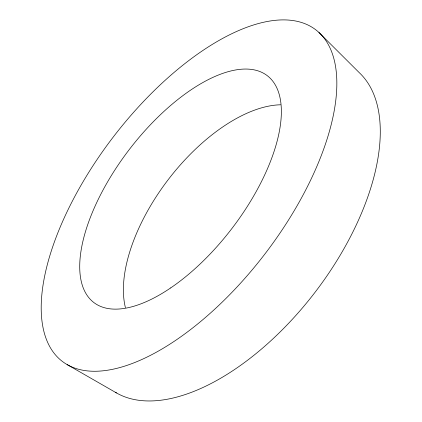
<?xml version="1.0" encoding="UTF-8"?>
<svg xmlns="http://www.w3.org/2000/svg" width="422" height="422" viewBox="0 0 422 422"><rect width="100%" height="100%" fill="white"/><g stroke="black" fill="none" stroke-linecap="round" stroke-linejoin="round"><path stroke-width="0.63" d="M67.135 364.587L116.483 392.935M318.937 32.468A208.679 95.757 -52.6 0 1 185.1 333.686A208.679 95.757 -52.6 0 1 63.01 220.558A208.679 95.757 -52.6 0 1 318.937 32.468L359.148 72.547A201.32 103.691 -52.6 0 1 315.503 291.697A201.32 103.691 -52.6 0 1 115.338 392.26M125.408 307.606A137.846 70.221 -52.6 0 1 168.23 179.624A137.846 70.221 -52.6 0 1 280.493 104.793M170.667 287.925A142.773 64.745 -52.6 0 0 272.364 80.655A142.773 64.745 -52.6 0 0 98.584 198.683A142.773 64.745 -52.6 0 0 170.667 287.925"/></g></svg>
